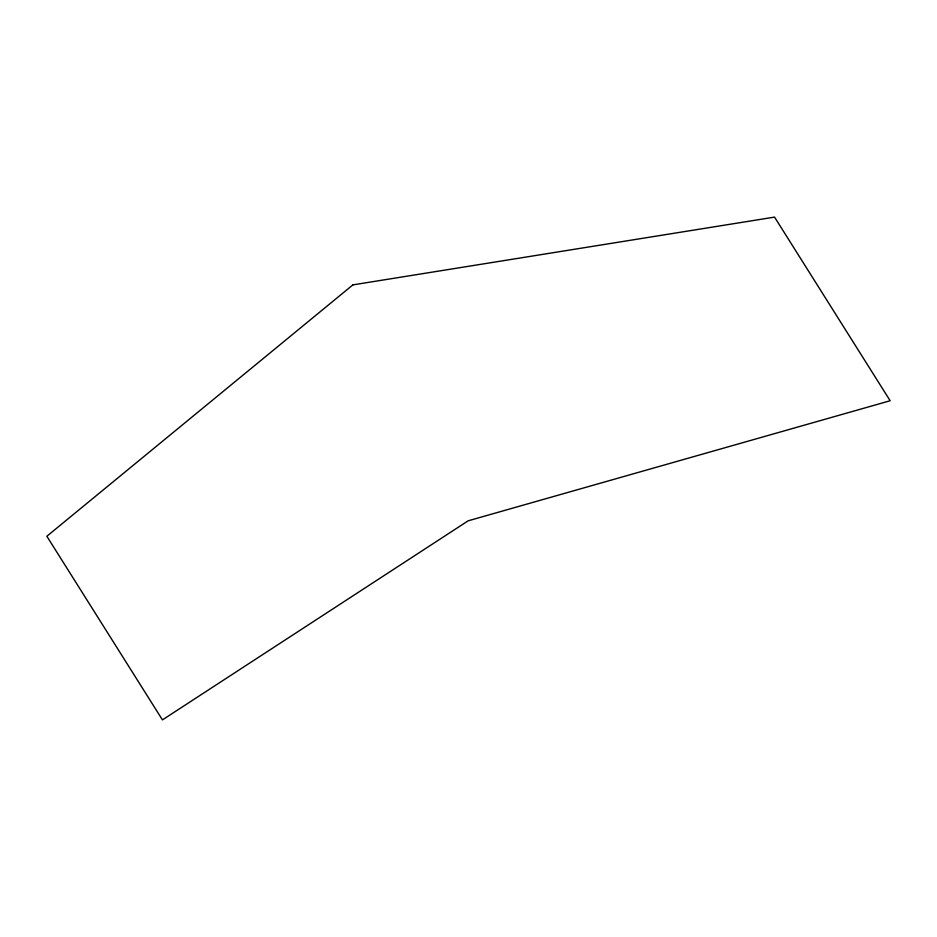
<?xml version="1.0" encoding="UTF-8"?>
<svg xmlns="http://www.w3.org/2000/svg" width="937" height="937" viewBox="0 0 937 937"><rect width="100%" height="100%" fill="white"/><g stroke="black" fill="none" stroke-linecap="round" stroke-linejoin="round"><path stroke-width="1.41" d="M352.909 284.871L46.85 536.257L162.441 719.885L468.195 520.796L890.15 400.743L774.559 217.115L352.909 284.871"/></g></svg>
